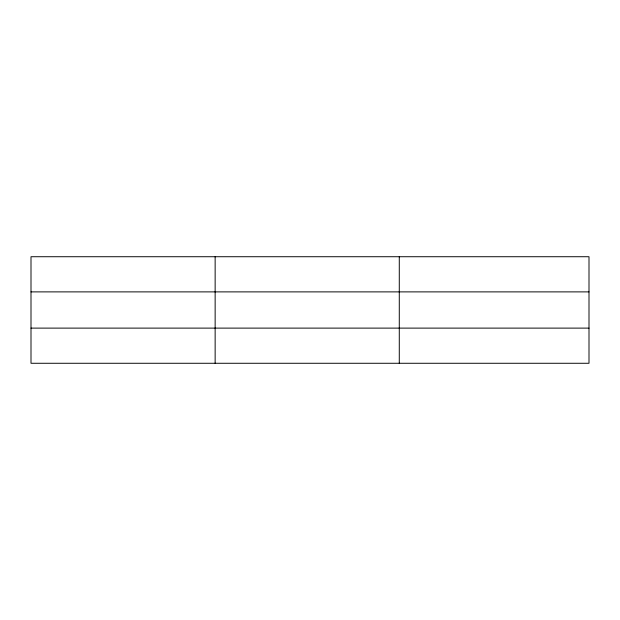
<?xml version="1.0" encoding="UTF-8"?>
<svg xmlns="http://www.w3.org/2000/svg" width="620" height="620" viewBox="0 0 620 620"><rect width="100%" height="100%" fill="white"/><g stroke="black" fill="none" stroke-linecap="round" stroke-linejoin="round"><path stroke-width="0.93" d="M215.14 363.274L215.14 256.726M399.28 363.274L399.28 256.726M589 328.112L589 363.274L31 363.274L31 256.726L589 256.726L589 328.112L31 328.112M31 291.888L589 291.888"/></g></svg>
